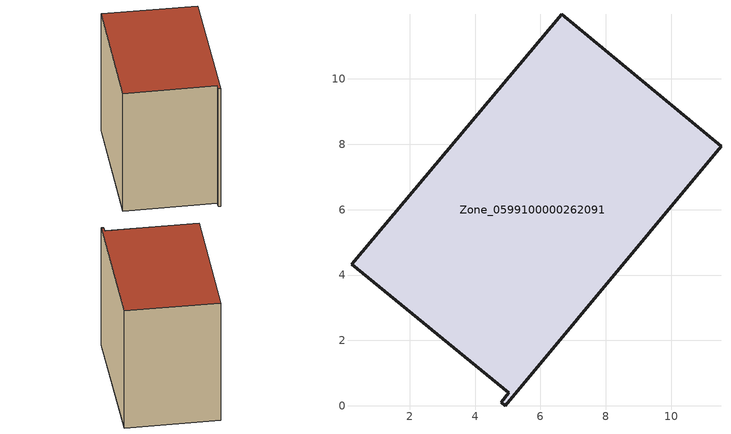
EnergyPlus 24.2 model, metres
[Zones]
Zone_0599100000262091
 floor ground (C_G): 4.8,0.11 5.04,0.4 0.22,4.33 6.65,11.98 11.53,7.94 4.93,0 z0
 wall outside (C_F): 4.93,0 11.53,7.94 6.65,11.98 0.22,4.33 5.04,0.4 4.8,0.11 4.93,0 z0:8.93
 roof outside (C_R): 5.04,0.4 4.8,0.11 4.93,0 11.53,7.94 6.65,11.98 0.22,4.33 z8.93
[BUILDING]
Pand.0599100000262091: North Axis=0; Terrain=City; Loads Convergence Tolerance Value=0.04; Temperature Convergence Tolerance Value=0.4; Solar Distribution=FullExterior; Maximum Number of Warmup Days=25; Minimum Number of Warmup Days=1
[Site:Location]
Rotterdam.The.Hague.AP_ZH_NLD Design_Conditions: Latitude=51.96; Longitude=4.45; Time Zone=1; Elevation=-4.5
[SITE:GROUNDTEMPERATURE:BUILDINGSURFACE]
18, 18, 18, 18, 18, 18, 18, 18, 18, 18, 18, 18
[MATERIAL] Thermal Absorptance=0.9; Solar Absorptance=0.7; Visible Absorptance=0.7
Name | Roughness | Thickness | Conductivity | Density | Specific Heat
G.TI.1946-1964 | MediumSmooth | 0.15 | 1 | 540 | 1210
F.TI.1946-1964 | Rough | 0.3 | 0.857143 | 1920 | 840
R.TI.1946-1964 | MediumRough | 0.2 | 0.277778 | 1500 | 1000
[CONSTRUCTION]
C_G: G.TI.1946-1964
C_F: F.TI.1946-1964
C_R: R.TI.1946-1964
[ZONE]
Zone_0599100000262091: Type=1; Multiplier=1; Ceiling Height=Autocalculate; Volume=Autocalculate; Floor Area=autocalculate; Part of Total Floor Area=Yes
[ZONEINFILTRATION:DESIGNFLOWRATE]
Infil_Zone_0599100000262091: Zone or ZoneList or Space or SpaceList=Zone_0599100000262091; Schedule=AlwaysOn; Design Flow Rate Calculation Method=Flow/Area; Flow Rate per Floor Area=0.003; Constant Term Coefficient=1; Temperature Term Coefficient=0; Velocity Term Coefficient=0; Velocity Squared Term Coefficient=0
[HVACTEMPLATE:ZONE:IDEALLOADSAIRSYSTEM]
Zone_0599100000262091: Maximum Heating Supply Air Temperature=50; Minimum Cooling Supply Air Temperature=13; Maximum Heating Supply Air Humidity Ratio=0.0156; Minimum Cooling Supply Air Humidity Ratio=0.0077; Heating Limit=NoLimit; Cooling Limit=NoLimit; Dehumidification Control Type=ConstantSensibleHeatRatio; Cooling Sensible Heat Ratio=0.7; Dehumidification Setpoint=60; Humidification Control Type=None; Humidification Setpoint=30; Outdoor Air Method=None; Outdoor Air Flow Rate per Person=0.00944; Outdoor Air Flow Rate per Zone Floor Area=0; Outdoor Air Flow Rate per Zone=0; Demand Controlled Ventilation Type=None; Outdoor Air Economizer Type=NoEconomizer; Heat Recovery Type=None; Sensible Heat Recovery Effectiveness=0.7; Latent Heat Recovery Effectiveness=0.65
[ZONECONTROL:THERMOSTAT]
ThermostatControl_Zone_0599100000262091: Zone or ZoneList=Zone_0599100000262091; Control Type Schedule=DualSetpointControlType; Control 1=Thermostat_Zone_0599100000262091; Temperature Difference Between Cutout And Setpoint=0
[THERMOSTATSETPOINT:DUALSETPOINT]
Thermostat_Zone_0599100000262091: Heating Setpoint Temperature Schedule=HeatingSetpoint_Zone_0599100000262091; Cooling Setpoint Temperature Schedule=CoolingSetpoint_Zone_0599100000262091
[SCHEDULE:COMPACT]
HeatingSetpoint_Zone_0599100000262091: Through: 12/31, For: AllDays, Until: 24:00, 21
CoolingSetpoint_Zone_0599100000262091: Through: 12/31, For: AllDays, Until: 24:00, 24
DualSetpointControlType: Through: 12/31, For: AllDays, Until: 24:00, 4
AlwaysOn: Through: 12/31, For: AllDays, Until: 24:00, 1
